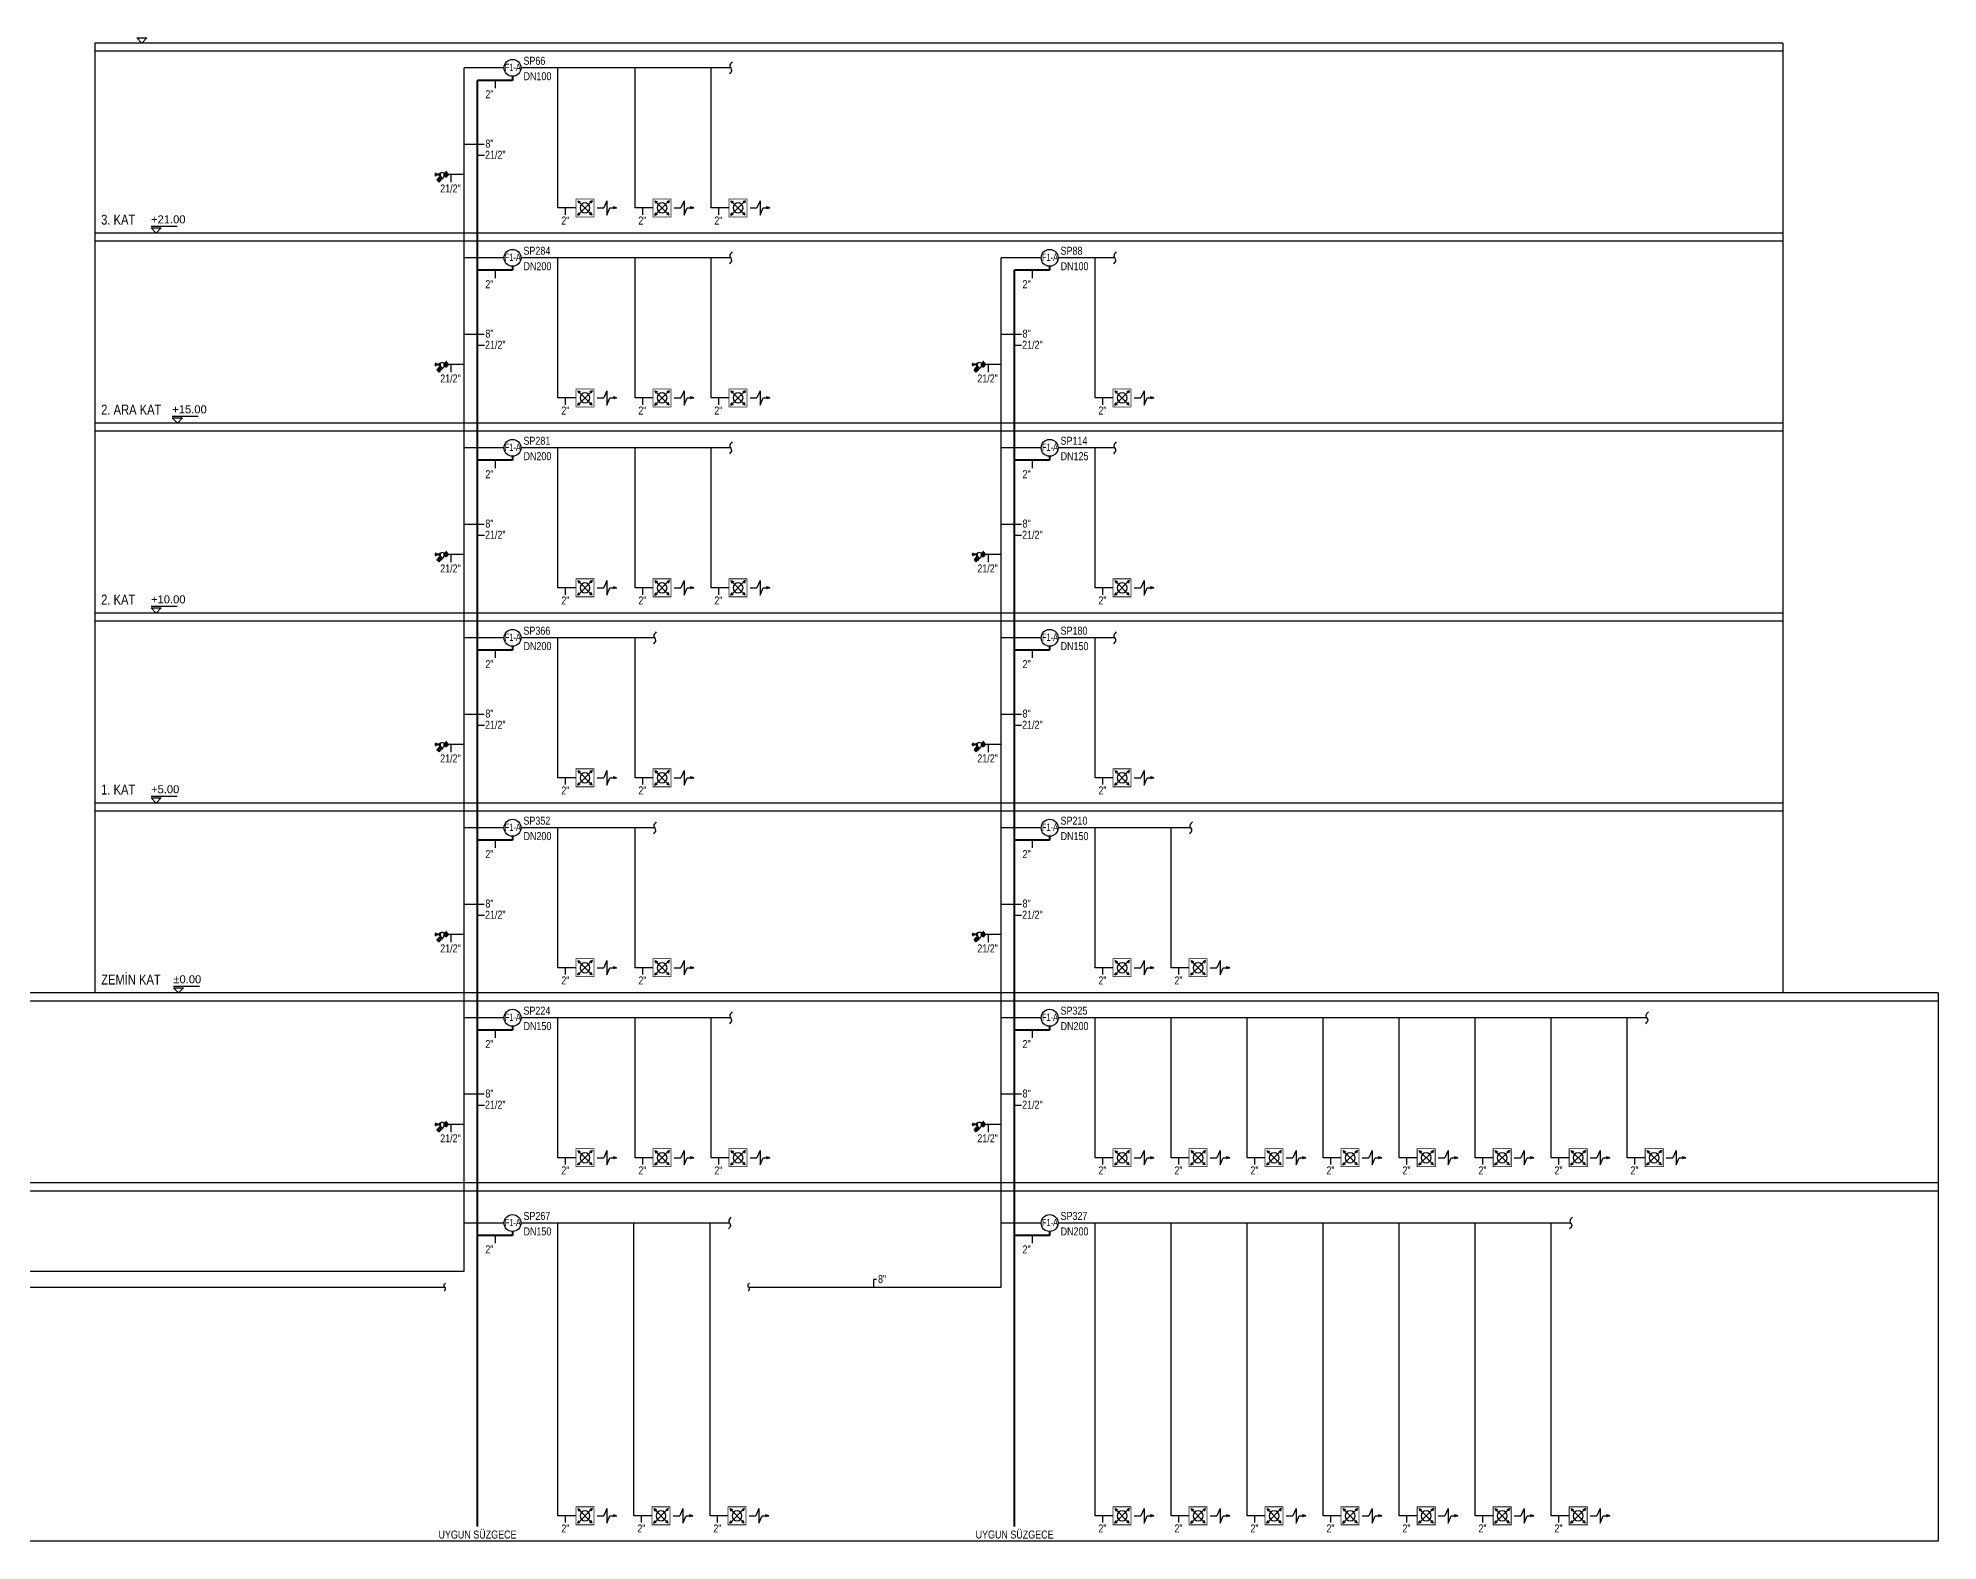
# Model space of a CAD drawing. Header units: centimetres. Extents: x 65749 to 90749, y -125491 to -105491.
# Drawn here: x 81927 to 86677, y -117601 to -113843 of the extents above; entities that cross this region are included whole.
import ezdxf
from ezdxf.enums import TextEntityAlignment as Align
from ezdxf.lldxf.tags import DXFTag

# ---------------------------------------------------------------- set-up
doc = ezdxf.new("R2010")
doc.units = ezdxf.units.CM
doc.header["$MEASUREMENT"] = 0
doc.layers.get('0').update_dxf_attribs({"color": 255})
for name, color, linetype in [('Y-SP-ADET', 50, 'Continuous'), ('Y-TEXT', 241, 'Continuous'), ('Y-VANA', 81, 'Continuous'), ('Y-YANGINDOLABI-TEXT', 32, 'Continuous')]:
    doc.layers.add(name, color=color, linetype=linetype)
for name, color, linetype, lineweight in [('Y-SPRINKLER-BORU', 150, 'Continuous', 30), ('Y-TEST-DRAIN-BORU', 40, 'HIDDEN', 40), ('Y-YANGINDOLABI-BORU', 1, 'HIDDEN', 30)]:
    doc.layers.add(name, color=color, linetype=linetype, lineweight=lineweight)
doc.styles.add('170209 KESİT_1-1-200 OLCEK$0$160229_Kesit_Gorunus$0$VIVA_100', font='arial.ttf', dxfattribs={"height": 25})
doc.styles.add('ARIAL', font='arial.ttf')
tags = doc.linetypes.add('HIDDEN', pattern=[0.375, 0.25, -0.125]).pattern_tags.tags
tags[6:7] = [DXFTag(74, 4), DXFTag(75, 0), DXFTag(340, '0'), DXFTag(46, 1.0), DXFTag(50, 0.0), DXFTag(44, 0.0), DXFTag(45, 0.0)]
tags[4:5] = [DXFTag(74, 4), DXFTag(75, 0), DXFTag(340, '0'), DXFTag(46, 1.0), DXFTag(50, 0.0), DXFTag(44, 0.0), DXFTag(45, 0.0)]

# ---------------------------------------------------------------- blocks, each defined once
blk = doc.blocks.new('A$C325C500B')
at = {"color": 7, "linetype": 'Continuous'}
for p, q in [((0, 52), (18, 58)), ((37, 52), (0, 52)), ((0, 52), (18, 46)), ((54, 12), (37, 52)), ((54, 92), (54, 12)), ((54, 92), (72, 52)), ((109, 52), (72, 52)), ((136, 12), (216, 92)), ((136, 92), (216, 12)), ((136, 92), (141, 78)), ((136, 92), (150, 86)), ((136, 12), (142, 26)), ((136, 12), (150, 17)), ((216, 92), (202, 87)), ((216, 12), (202, 18)), ((216, 92), (210, 78)), ((216, 12), (211, 26))]:
    blk.add_line(p, q, dxfattribs=at)
blk.add_line((226, 52), (326, 52))
at = {"linetype": 'Continuous', "const_width": 4}
blk.add_lwpolyline([(126, 102), (226, 102), (226, 2), (126, 2), (126, 102)], dxfattribs=at)
at = {"color": 7, "linetype": 'Continuous'}
blk.add_circle((176, 52), 27.6, dxfattribs=at)
blk = doc.blocks.new('ZONE-F1')
at = {"layer": 'Y-VANA'}
blk.add_circle((0, 0), 17.5, dxfattribs=at)
at = {"layer": 'Y-VANA', "style": 'ARIAL', "width": 0.7}
blk.add_text('F1-A', height=15, dxfattribs=at).set_placement((-15.9, -6.4))
blk = doc.blocks.new('A$Cd15443be')
for p, q in [((-0.616, -0.021), (-0.616, 0.021)), ((-0.608, 0.021), (-0.616, 0.021)), ((-0.608, -0.055), (-0.608, 0.055)), ((-0.582, -0.055), (-0.582, 0.055)), ((-0.532, 0.011), (-0.582, 0.011)), ((-0.532, -0.016), (-0.532, 0.016)), ((-0.532, 0.015), (-0.532, 0.016)), ((-0.53, 0.021), (-0.519, 0.021)), ((-0.53, 0.011), (-0.519, 0.011)), ((-0.519, -0.021), (-0.519, 0.021)), ((-0.502, 0.017), (-0.519, 0.017)), ((-0.502, -0.021), (-0.502, 0.021)), ((-0.451, 0.021), (-0.502, 0.021)), ((-0.443, 0.032), (-0.443, -0.032)), ((-0.443, 0.03), (-0.443, 0.032)), ((-0.44, 0.042), (-0.418, 0.042)), ((-0.44, 0.021), (-0.418, 0.021)), ((-0.407, 0.053), (-0.418, 0.042)), ((-0.418, -0.042), (-0.418, 0.042)), ((-0.407, -0.059), (-0.407, 0.059)), ((-0.397, 0.059), (-0.407, 0.059)), ((-0.397, -0.057), (-0.397, 0.057)), ((-0.376, 0.076), (-0.392, 0.076)), ((-0.392, 0.038), (-0.376, 0.038)), ((-0.367, 0.059), (-0.371, 0.059)), ((-0.371, -0.057), (-0.371, 0.057)), ((-0.177, 0.059), (-0.182, 0.059)), ((-0.177, -0.057), (-0.177, 0.057)), ((-0.157, 0.076), (-0.172, 0.076)), ((-0.172, 0.038), (-0.157, 0.038)), ((-0.119, 0.059), (-0.152, 0.059)), ((-0.152, -0.057), (-0.152, 0.057)), ((-0.009, 0.072), (-0.131, 0.072)), ((-0.119, 0.059), (-0.119, 0.084)), ((-0.118, 0.089), (-0.11, 0.089)), ((-0.118, 0.08), (-0.11, 0.08)), ((-0.118, 0.063), (-0.11, 0.063)), ((-0.118, 0.055), (-0.11, 0.055)), ((-0.11, -0.122), (-0.11, 0.122)), ((-0.084, 0.122), (-0.11, 0.122)), ((-0.11, 0.055), (-0.11, 0.089)), ((-0.084, -0.122), (-0.084, 0.154)), ((-0.072, 0.154), (-0.084, 0.154)), ((-0.072, 0.08), (-0.084, 0.08)), ((-0.072, 0.078), (-0.084, 0.078)), ((-0.072, 0.065), (-0.084, 0.065)), ((-0.072, 0.063), (-0.084, 0.063)), ((-0.072, -0.122), (-0.072, 0.154)), ((-0.046, 0.122), (-0.072, 0.122)), ((-0.046, -0.122), (-0.046, 0.122)), ((-0.046, 0.059), (-0.046, 0.084)), ((-0.045, 0.089), (-0.037, 0.089)), ((-0.045, 0.08), (-0.037, 0.08)), ((-0.045, 0.063), (-0.037, 0.063)), ((-0.045, 0.055), (-0.037, 0.055)), ((0, 0.046), (-0.037, 0.055)), ((-0.036, 0.059), (-0.036, 0.084)), ((-0.028, 0.08), (-0.036, 0.08)), ((-0.028, 0.078), (-0.036, 0.078)), ((-0.028, 0.065), (-0.036, 0.065)), ((-0.028, 0.063), (-0.036, 0.063)), ((-0.028, 0.063), (-0.028, 0.08)), ((-0.028, 0.08), (-0.026, 0.078)), ((-0.028, 0.063), (-0.026, 0.065)), ((-0.026, 0.065), (-0.026, 0.078)), ((0, 0.046), (0, -0.046)), ((-0.608, -0.021), (-0.616, -0.021)), ((-0.532, -0.011), (-0.582, -0.011)), ((-0.503, -0.22), (-0.545, -0.265)), ((-0.438, -0.373), (-0.545, -0.265)), ((-0.432, -0.365), (-0.539, -0.258)), ((-0.532, -0.016), (-0.532, -0.015)), ((-0.53, -0.011), (-0.519, -0.011)), ((-0.53, -0.021), (-0.519, -0.021)), ((-0.419, -0.354), (-0.526, -0.247)), ((-0.413, -0.347), (-0.521, -0.239)), ((-0.502, -0.017), (-0.519, -0.017)), ((-0.401, -0.335), (-0.509, -0.227)), ((-0.396, -0.327), (-0.503, -0.22)), ((-0.451, -0.021), (-0.502, -0.021)), ((-0.452, -0.167), (-0.498, -0.213)), ((-0.391, -0.321), (-0.498, -0.213)), ((-0.461, -0.158), (-0.45, -0.147)), ((-0.336, -0.283), (-0.461, -0.158)), ((-0.325, -0.272), (-0.45, -0.147)), ((-0.447, -0.144), (-0.435, -0.132)), ((-0.322, -0.268), (-0.447, -0.144)), ((-0.443, -0.032), (-0.443, -0.03)), ((-0.44, -0.021), (-0.418, -0.021)), ((-0.44, -0.042), (-0.418, -0.042)), ((-0.396, -0.327), (-0.438, -0.373)), ((-0.31, -0.257), (-0.435, -0.132)), ((-0.426, -0.141), (-0.38, -0.095)), ((-0.407, -0.053), (-0.418, -0.042)), ((-0.397, -0.059), (-0.407, -0.059)), ((-0.392, -0.038), (-0.376, -0.038)), ((-0.376, -0.076), (-0.392, -0.076)), ((-0.345, -0.275), (-0.391, -0.321)), ((-0.38, -0.095), (-0.356, -0.095)), ((-0.273, -0.203), (-0.38, -0.095)), ((-0.368, -0.059), (-0.371, -0.059)), ((-0.273, -0.179), (-0.356, -0.095)), ((-0.336, -0.283), (-0.325, -0.272)), ((-0.322, -0.268), (-0.31, -0.257)), ((-0.319, -0.249), (-0.273, -0.203)), ((-0.273, -0.203), (-0.273, -0.179)), ((-0.172, -0.038), (-0.157, -0.038)), ((-0.157, -0.076), (-0.172, -0.076)), ((-0.119, -0.059), (-0.152, -0.059)), ((-0.009, -0.072), (-0.131, -0.072)), ((-0.119, -0.084), (-0.119, -0.059)), ((-0.118, -0.055), (-0.11, -0.055)), ((-0.118, -0.063), (-0.11, -0.063)), ((-0.118, -0.08), (-0.11, -0.08)), ((-0.118, -0.089), (-0.11, -0.089)), ((-0.11, -0.089), (-0.11, -0.055)), ((-0.084, -0.122), (-0.11, -0.122)), ((-0.072, -0.063), (-0.084, -0.063)), ((-0.072, -0.065), (-0.084, -0.065)), ((-0.072, -0.078), (-0.084, -0.078)), ((-0.072, -0.08), (-0.084, -0.08)), ((-0.046, -0.122), (-0.072, -0.122)), ((-0.046, -0.084), (-0.046, -0.059)), ((-0.045, -0.055), (-0.037, -0.055)), ((-0.045, -0.063), (-0.037, -0.063)), ((-0.045, -0.08), (-0.037, -0.08)), ((-0.045, -0.089), (-0.037, -0.089)), ((0, -0.046), (-0.037, -0.055)), ((-0.036, -0.084), (-0.036, -0.059)), ((-0.028, -0.063), (-0.036, -0.063)), ((-0.028, -0.065), (-0.036, -0.065)), ((-0.028, -0.078), (-0.036, -0.078)), ((-0.028, -0.08), (-0.036, -0.08)), ((-0.028, -0.063), (-0.026, -0.065)), ((-0.028, -0.08), (-0.028, -0.063)), ((-0.028, -0.08), (-0.026, -0.078)), ((-0.026, -0.078), (-0.026, -0.065))]:
    blk.add_line(p, q)
for centre, radius, start, end in [((-0.595, 0.055), 0.0127, 90, 180), ((-0.595, 0.055), 0.0127, 0, 90), ((-0.521, 0.016), 0.0111, 151.49283, 208.50717), ((-0.489, 0), 0.0422, 165.52298, 194.47702), ((-0.451, 0.03), 0.00844, 270, 0), ((-0.421, 0.032), 0.0221, 151.49283, 208.50717), ((-0.359, 0), 0.0844, 165.52298, 194.47702), ((-0.357, 0.057), 0.0393, 150.87434, 208.69477), ((-0.245, 0), 0.152, 165.52298, 194.47702), ((-0.411, 0.057), 0.0393, 331.30523, 29.12566), ((-0.523, 0), 0.152, 345.52298, 14.47702), ((-0.367, 0.076), 0.0169, 270, 319.0679), ((-0.274, -0.004), 0.105, 40.9321, 139.0679), ((-0.182, 0.076), 0.0169, 220.9321, 270), ((-0.138, 0.057), 0.0393, 150.87434, 208.69477), ((-0.025, 0), 0.152, 165.52298, 194.47702), ((-0.191, 0.057), 0.0393, 331.30523, 29.12566), ((-0.304, 0), 0.152, 345.52298, 14.47702), ((-0.11, 0.084), 0.00884, 151.49283, 208.50717), ((-0.085, 0.072), 0.0338, 165.52298, 194.47702), ((-0.11, 0.059), 0.00884, 151.49283, 208.50717), ((-0.038, 0.084), 0.00884, 151.49283, 208.50717), ((-0.013, 0.072), 0.0338, 165.52298, 194.47702), ((-0.038, 0.059), 0.00884, 151.49283, 208.50717), ((-0.045, 0.084), 0.00884, 331.49283, 28.50717), ((-0.07, 0.072), 0.0338, 345.52298, 14.47702), ((-0.045, 0.059), 0.00884, 331.49283, 28.50717), ((-0.595, -0.055), 0.0127, 180, 270), ((-0.595, -0.055), 0.0127, 270, 0), ((-0.521, -0.016), 0.0111, 151.49283, 208.50717), ((-0.451, -0.03), 0.00844, 0, 90), ((-0.421, -0.032), 0.0221, 151.49283, 208.50717), ((-0.357, -0.057), 0.0393, 150.87434, 208.69477), ((-0.411, -0.057), 0.0393, 331.30523, 29.12566), ((-0.368, -0.079), 0.0203, 307.12164, 90), ((-0.295, -0.076), 0.105, 282.26316, 2.03993), ((-0.177, -0.072), 0.0127, 90, 182.03993), ((-0.138, -0.057), 0.0393, 150.87434, 208.69477), ((-0.191, -0.057), 0.0393, 331.30523, 29.12566), ((-0.11, -0.059), 0.00884, 151.49283, 208.50717), ((-0.085, -0.072), 0.0338, 165.52298, 194.47702), ((-0.11, -0.084), 0.00884, 151.49283, 208.50717), ((-0.038, -0.059), 0.00884, 151.49283, 208.50717), ((-0.013, -0.072), 0.0338, 165.52298, 194.47702), ((-0.038, -0.084), 0.00884, 151.49283, 208.50717), ((-0.045, -0.059), 0.00884, 331.49283, 28.50717), ((-0.07, -0.072), 0.0338, 345.52298, 14.47702), ((-0.045, -0.084), 0.00884, 331.49283, 28.50717)]:
    blk.add_arc(centre, radius, start, end)
blk = doc.blocks.new('Kesme')
blk.add_lwpolyline([(-21.5, -0.2, 0.576786), (-4.8, -2.7, -0.54493), (11.3, -5.9)], format="xyb")

msp = doc.modelspace()

# ---------------------------------------------------------------- linework, layer by layer
at = {"layer": 'Y-SPRINKLER-BORU', "ltscale": 20}
for p, q in [((83091.9, -113918), (82992, -113918)), ((82992, -116926, 0), (82992, -113918, 0)), ((83658.1, -113918, 0), (83134.2, -113918)), ((83091.9, -114393), (82992, -114393)), ((83658.1, -114393, 0), (83134.2, -114393)), ((84334.7, -116966, 0), (84334.7, -114393, 0)), ((84434.6, -114393), (84334.7, -114393)), ((84618.2, -114393), (84476.9, -114393)), ((83091.9, -114867.9), (82992, -114867.9)), ((83658.1, -114867.9, 0), (83134.2, -114867.9)), ((84434.6, -114867.9), (84334.7, -114867.9)), ((84618.2, -114867.9), (84476.9, -114867.9)), ((83091.9, -115342.9), (82992, -115342.9)), ((83468.1, -115342.9, 0), (83134.2, -115342.9)), ((84434.6, -115342.9), (84334.7, -115342.9)), ((84618.2, -115342.9), (84476.9, -115342.9)), ((83091.9, -115817.8), (82992, -115817.8)), ((83468.1, -115817.8, 0), (83134.2, -115817.8)), ((84434.6, -115817.8), (84334.7, -115817.8)), ((84808.2, -115817.8), (84476.9, -115817.8)), ((83091.9, -116292.8), (82992, -116292.8)), ((83658.1, -116292.8, 0), (83134.2, -116292.8)), ((84434.6, -116292.8), (84334.7, -116292.8)), ((85948.2, -116292.8), (84476.9, -116292.8)), ((83091.9, -116806, 0), (82992, -116806, 0)), ((83655.5, -116806, 0), (83134.2, -116806, 0)), ((84434.6, -116806, 0), (84334.7, -116806, 0)), ((85758.2, -116806, 0), (84476.9, -116806, 0))]:
    msp.add_line(p, q, dxfattribs=at)
at = {"layer": 'Y-SPRINKLER-BORU'}
for p, q in [((79777.8, -116926, 0), (82992, -116926, 0)), ((79777.8, -116966, 0), (82943.8, -116966, 0)), ((83703.6, -116966, 0), (84334.7, -116966, 0))]:
    msp.add_line(p, q, dxfattribs=at)
at = {"layer": 'Y-TEST-DRAIN-BORU', "ltscale": 150}
for p, q in [((83113, -113939.2), (83113, -113949.2)), ((83025.5, -117564.7, 0), (83025.5, -113949.2, 0)), ((83113, -113949.2), (83025.5, -113949.2)), ((83113, -114414.2), (83113, -114424.1)), ((84455.8, -114414.2), (84455.8, -114424.1)), ((83113, -114424.1), (83025.5, -114424.1)), ((84368.2, -117564.7, 0), (84368.2, -114424.1)), ((84455.8, -114424.1), (84368.2, -114424.1)), ((83113, -114889.1), (83113, -114899.1)), ((84455.8, -114889.1), (84455.8, -114899.1)), ((83113, -114899.1), (83025.5, -114899.1)), ((84455.8, -114899.1), (84368.2, -114899.1)), ((83113, -115364.1), (83113, -115374)), ((84455.8, -115364.1), (84455.8, -115374)), ((83113, -115374), (83025.5, -115374)), ((84455.8, -115374), (84368.2, -115374)), ((83113, -115839), (83113, -115849)), ((84455.8, -115839), (84455.8, -115849)), ((83113, -115849), (83025.5, -115849)), ((84455.8, -115849), (84368.2, -115849)), ((83113, -116314), (83113, -116323.9)), ((84455.8, -116314), (84455.8, -116323.9)), ((83113, -116323.9), (83025.5, -116323.9)), ((84455.8, -116323.9), (84368.2, -116323.9)), ((83113, -116837.2, 0), (83025.5, -116837.2, 0)), ((83113, -116827.2, 0), (83113, -116837.2, 0)), ((84455.8, -116837.2, 0), (84368.2, -116837.2, 0)), ((84455.8, -116827.2, 0), (84455.8, -116837.2, 0))]:
    msp.add_line(p, q, dxfattribs=at)
at = {"layer": 'Y-TEXT', "color": 7, "ltscale": 0.1}
for p, q in [((82068.8, -113856.1), (82068.8, -116230.9)), ((86289, -113856.1), (82068.8, -113856.1)), ((86289, -113876.3), (82068.8, -113876.3)), ((86289, -113856.1), (86289, -116230.9)), ((82209.4, -114313.7), (82274.4, -114313.7)), ((86289, -114331.1), (82068.8, -114331.1)), ((86289, -114351.3), (82068.8, -114351.3)), ((82262.5, -114788.7), (82327.5, -114788.7)), ((86289, -114806), (82068.8, -114806)), ((86289, -114826.2), (82068.8, -114826.2)), ((82209.4, -115263.6), (82274.4, -115263.6)), ((86289, -115281), (82068.8, -115281)), ((86289, -115301.2), (82068.8, -115301.2)), ((82209.4, -115738.6), (82274.4, -115738.6)), ((86289, -115755.9), (82068.8, -115755.9)), ((86289, -115776.1), (82068.8, -115776.1)), ((82265.2, -116213.5), (82330.2, -116213.5)), ((86676.6, -116230.9), (67121.7, -116230.9)), ((86676.6, -116251.1), (67121.7, -116251.1)), ((86289, -116230.9), (82068.8, -116230.9)), ((86676.6, -116230.9), (86676.6, -117601, 0)), ((86676.6, -116705.8), (67121.7, -116705.8)), ((86676.6, -116726), (67121.7, -116726)), ((86676.6, -117601, 0), (67121.7, -117601, 0))]:
    msp.add_line(p, q, dxfattribs=at)
at = {"layer": 'Y-TEXT'}
for p, q in [((83042.5, -114109.5, 0), (82992, -114109.5, 0)), ((83245.8, -114285.2), (83245.8, -114268.1)), ((83438.5, -114285.2, 0), (83438.5, -114268.1, 0)), ((83628.5, -114285.2, 0), (83628.5, -114268.1, 0)), ((83042.5, -114584.4, 0), (82992, -114584.4, 0)), ((84385.3, -114584.4, 0), (84334.7, -114584.4, 0)), ((83245.8, -114760.1), (83245.8, -114743.1)), ((83438.5, -114760.1, 0), (83438.5, -114743.1, 0)), ((83628.5, -114760.1, 0), (83628.5, -114743.1, 0)), ((84588.5, -114760.1), (84588.5, -114743.1)), ((83042.5, -115059.4, 0), (82992, -115059.4, 0)), ((84385.3, -115059.4, 0), (84334.7, -115059.4, 0)), ((83245.8, -115235.1), (83245.8, -115218)), ((83438.5, -115235.1, 0), (83438.5, -115218, 0)), ((83628.5, -115235.1, 0), (83628.5, -115218, 0)), ((84588.5, -115235.1), (84588.5, -115218)), ((83042.5, -115534.3, 0), (82992, -115534.3, 0)), ((84385.3, -115534.3, 0), (84334.7, -115534.3, 0)), ((83245.8, -115710), (83245.8, -115693)), ((83438.5, -115710, 0), (83438.5, -115693, 0)), ((84588.5, -115710), (84588.5, -115693)), ((83042.5, -116009.3, 0), (82992, -116009.3, 0)), ((84385.3, -116009.3, 0), (84334.7, -116009.3, 0)), ((83245.8, -116185), (83245.8, -116167.9)), ((83438.5, -116185, 0), (83438.5, -116167.9, 0)), ((84588.5, -116185), (84588.5, -116167.9)), ((84778.5, -116185), (84778.5, -116167.9)), ((83042.5, -116484.2, 0), (82992, -116484.2, 0)), ((84385.3, -116484.2, 0), (84334.7, -116484.2, 0)), ((83245.8, -116659.9), (83245.8, -116642.9)), ((83438.5, -116659.9, 0), (83438.5, -116642.9, 0)), ((83628.5, -116659.9, 0), (83628.5, -116642.9, 0)), ((84588.5, -116659.9), (84588.5, -116642.9)), ((84778.5, -116659.9), (84778.5, -116642.9)), ((84968.5, -116659.9), (84968.5, -116642.9)), ((85158.5, -116659.9), (85158.5, -116642.9)), ((85348.5, -116659.9), (85348.5, -116642.9)), ((85538.6, -116659.9), (85538.6, -116642.9)), ((85728.6, -116659.9), (85728.6, -116642.9)), ((85918.6, -116659.9), (85918.6, -116642.9)), ((84023, -116947.1, 0), (84015.2, -116947.1, 0)), ((84015.2, -116947.1, 0), (84015.2, -116966, 0)), ((83245.8, -117555.1, 0), (83245.8, -117538, 0)), ((83435.8, -117555.1, 0), (83435.8, -117538, 0)), ((83625.8, -117555.1, 0), (83625.8, -117538, 0)), ((84588.5, -117555.1, 0), (84588.5, -117538, 0)), ((84778.5, -117555.1, 0), (84778.5, -117538, 0)), ((84968.5, -117555.1, 0), (84968.5, -117538, 0)), ((85158.5, -117555.1, 0), (85158.5, -117538, 0)), ((85348.5, -117555.1, 0), (85348.5, -117538, 0)), ((85538.6, -117555.1, 0), (85538.6, -117538, 0)), ((85728.6, -117555.1, 0), (85728.6, -117538, 0))]:
    msp.add_line(p, q, dxfattribs=at)
at = {"layer": 'Y-TEXT', "color": 7, "ltscale": 0.1}
for points in [[(82186.3, -113856.1), (82173.5, -113843.3), (82199.1, -113843.3)], [(82222.2, -114331.1), (82209.4, -114318.3), (82235, -114318.3)], [(82275.3, -114806), (82262.5, -114793.2), (82288, -114793.2)], [(82222.2, -115281), (82209.4, -115268.2), (82235, -115268.2)], [(82222.2, -115755.9), (82209.4, -115743.1), (82235, -115743.1)], [(82278, -116230.9), (82265.2, -116218.1), (82290.8, -116218.1)]]:
    msp.add_lwpolyline(points, close=True, dxfattribs=at)
at = {"layer": 'Y-TEXT'}
for points in [[(83662.5, -113903.2, 0), (83656.4, -113913.5, 0), (83660.7, -113924.5, 0), (83655.2, -113932.9, 0)], [(83662.5, -114378.1, 0), (83656.4, -114388.5, 0), (83660.7, -114399.4, 0), (83655.2, -114407.8, 0)], [(84622.5, -114378.1), (84616.4, -114388.5), (84620.7, -114399.4), (84615.3, -114407.8)], [(83662.5, -114853.1, 0), (83656.4, -114863.4, 0), (83660.7, -114874.4, 0), (83655.2, -114882.8, 0)], [(84622.5, -114853.1), (84616.4, -114863.4), (84620.7, -114874.4), (84615.3, -114882.8)], [(83472.5, -115328, 0), (83466.4, -115338.4, 0), (83470.7, -115349.3, 0), (83465.2, -115357.7, 0)], [(84622.5, -115328), (84616.4, -115338.4), (84620.7, -115349.3), (84615.3, -115357.7)], [(83472.5, -115803, 0), (83466.4, -115813.3, 0), (83470.7, -115824.3, 0), (83465.2, -115832.7, 0)], [(84812.6, -115803), (84806.5, -115813.3), (84810.7, -115824.3), (84805.3, -115832.7)], [(83662.5, -116277.9, 0), (83656.4, -116288.3, 0), (83660.7, -116299.2, 0), (83655.2, -116307.6, 0)], [(85952.6, -116277.9), (85946.5, -116288.3), (85950.8, -116299.2), (85945.3, -116307.6)], [(83659.8, -116791.2, 0), (83653.7, -116801.5, 0), (83658, -116812.5, 0), (83652.6, -116820.9, 0)], [(85762.6, -116791.2, 0), (85756.5, -116801.5, 0), (85760.8, -116812.5, 0), (85755.3, -116820.9, 0)]]:
    msp.add_spline(points, degree=3, dxfattribs=at)
at = {"layer": 'Y-YANGINDOLABI-BORU', "ltscale": 100}
for p, q in [((83226.7, -114268.1), (83226.7, -113918)), ((83419.4, -114268.1, 0), (83419.4, -113918, 0)), ((83609.4, -114268.1, 0), (83609.4, -113918, 0)), ((82992, -114184.8), (82951.3, -114184.8)), ((83226.7, -114743.1), (83226.7, -114393)), ((83419.4, -114743.1, 0), (83419.4, -114393, 0)), ((83609.4, -114743.1, 0), (83609.4, -114393, 0)), ((84569.5, -114743.1), (84569.5, -114393)), ((82992, -114659.7), (82951.3, -114659.7)), ((84334.7, -114659.7), (84294, -114659.7)), ((83226.7, -115218), (83226.7, -114867.9)), ((83419.4, -115218, 0), (83419.4, -114867.9, 0)), ((83609.4, -115218, 0), (83609.4, -114867.9, 0)), ((84569.5, -115218), (84569.5, -114867.9)), ((82992, -115134.7), (82951.3, -115134.7)), ((84334.7, -115134.7), (84294, -115134.7)), ((83226.7, -115693), (83226.7, -115342.9)), ((83419.4, -115693, 0), (83419.4, -115342.9, 0)), ((84569.5, -115693), (84569.5, -115342.9)), ((82992, -115609.6), (82951.3, -115609.6)), ((84334.7, -115609.6), (84294, -115609.6)), ((83226.7, -116167.9), (83226.7, -115817.8)), ((83419.4, -116167.9, 0), (83419.4, -115817.8, 0)), ((84569.5, -116167.9), (84569.5, -115817.8)), ((84759.5, -116167.9), (84759.5, -115817.8)), ((82992, -116084.6), (82951.3, -116084.6)), ((84334.7, -116084.6), (84294, -116084.6)), ((83226.7, -116642.9), (83226.7, -116292.8)), ((83419.4, -116642.9, 0), (83419.4, -116292.8, 0)), ((83609.4, -116642.9, 0), (83609.4, -116292.8, 0)), ((84569.5, -116642.9), (84569.5, -116292.8)), ((84759.5, -116642.9), (84759.5, -116292.8)), ((84949.5, -116642.9), (84949.5, -116292.8)), ((85139.5, -116642.9), (85139.5, -116292.8)), ((85329.5, -116642.9), (85329.5, -116292.8)), ((85519.5, -116642.9), (85519.5, -116292.8)), ((85709.5, -116642.9), (85709.5, -116292.8)), ((85899.5, -116642.9), (85899.5, -116292.8)), ((82992, -116559.5), (82951.3, -116559.5)), ((84334.7, -116559.5), (84294, -116559.5)), ((83226.7, -117538, 0), (83226.7, -116806, 0)), ((83416.7, -117538, 0), (83416.7, -116806, 0)), ((83606.8, -117538, 0), (83606.8, -116806, 0)), ((84569.5, -117538, 0), (84569.5, -116806, 0)), ((84759.5, -117538, 0), (84759.5, -116806, 0)), ((84949.5, -117538, 0), (84949.5, -116806, 0)), ((85139.5, -117538, 0), (85139.5, -116806, 0)), ((85329.5, -117538, 0), (85329.5, -116806, 0)), ((85519.5, -117538, 0), (85519.5, -116806, 0)), ((85709.5, -117538, 0), (85709.5, -116806, 0))]:
    msp.add_line(p, q, dxfattribs=at)
at = {"layer": 'Y-YANGINDOLABI-TEXT'}
for p, q in [((83069.3, -113949.2), (83069.3, -113968.5)), ((83025.6, -114136.4, 0), (83042.7, -114136.4, 0)), ((82959.2, -114184.8), (82959.2, -114204.1)), ((83069.3, -114424.1), (83069.3, -114443.4)), ((84412, -114424.1), (84412, -114443.4)), ((83025.6, -114611.4, 0), (83042.7, -114611.4, 0)), ((84368.4, -114611.4, 0), (84385.4, -114611.4, 0)), ((82959.2, -114659.7), (82959.2, -114679)), ((84301.9, -114659.7), (84301.9, -114679)), ((83069.3, -114899.1), (83069.3, -114918.4)), ((84412, -114899.1), (84412, -114918.4)), ((83025.6, -115086.3, 0), (83042.7, -115086.3, 0)), ((84368.4, -115086.3, 0), (84385.4, -115086.3, 0)), ((82959.2, -115134.7), (82959.2, -115154)), ((84301.9, -115134.7), (84301.9, -115154)), ((83069.3, -115374), (83069.3, -115393.3)), ((84412, -115374), (84412, -115393.3)), ((83025.6, -115561.3, 0), (83042.7, -115561.3, 0)), ((84368.4, -115561.3, 0), (84385.4, -115561.3, 0)), ((82959.2, -115609.6), (82959.2, -115628.9)), ((84301.9, -115609.6), (84301.9, -115628.9)), ((83069.3, -115849), (83069.3, -115868.3)), ((84412, -115849), (84412, -115868.3)), ((83025.6, -116036.2, 0), (83042.7, -116036.2, 0)), ((84368.4, -116036.2, 0), (84385.4, -116036.2, 0)), ((82959.2, -116084.6), (82959.2, -116103.9)), ((84301.9, -116084.6), (84301.9, -116103.9)), ((83069.3, -116323.9), (83069.3, -116343.2)), ((84412, -116323.9), (84412, -116343.2)), ((83025.6, -116511.2, 0), (83042.7, -116511.2, 0)), ((84368.4, -116511.2, 0), (84385.4, -116511.2, 0)), ((82959.2, -116559.5), (82959.2, -116578.8)), ((84301.9, -116559.5), (84301.9, -116578.8)), ((83069.3, -116837.2, 0), (83069.3, -116856.5, 0)), ((84412, -116837.2, 0), (84412, -116856.5, 0))]:
    msp.add_line(p, q, dxfattribs=at)

# ---------------------------------------------------------------- block references
at = {"layer": 'Y-TEXT', "xscale": 0.5999999999999999, "yscale": 0.5999999999999999, "zscale": 0.5999999999999999, "rotation": 90.00000000000001}
for p in [(82942.1, -116963.1, 0), (83702, -116963.1, 0)]:
    msp.add_blockref('Kesme', p, dxfattribs=at)
at = {"layer": 'Y-VANA'}
for name, p, xscale, yscale, zscale in [('ZONE-F1', (83113, -113918), 1.209998443795124, 1.209998443795124, 1.209998443795124), ('A$Cd15443be', (82951.3, -114184.8), 50, 50, 50), ('ZONE-F1', (83113, -114393), 1.209998443795124, 1.209998443795124, 1.209998443795124), ('ZONE-F1', (84455.8, -114393), 1.209998443795124, 1.209998443795124, 1.209998443795124), ('A$Cd15443be', (82951.3, -114659.8), 50, 50, 50), ('A$Cd15443be', (84294, -114659.8), 50, 50, 50), ('ZONE-F1', (83113, -114867.9), 1.209998443795124, 1.209998443795124, 1.209998443795124), ('ZONE-F1', (84455.8, -114867.9), 1.209998443795124, 1.209998443795124, 1.209998443795124), ('A$Cd15443be', (82951.3, -115134.7), 50, 50, 50), ('A$Cd15443be', (84294, -115134.7), 50, 50, 50), ('ZONE-F1', (83113, -115342.9), 1.209998443795124, 1.209998443795124, 1.209998443795124), ('ZONE-F1', (84455.8, -115342.9), 1.209998443795124, 1.209998443795124, 1.209998443795124), ('A$Cd15443be', (82951.3, -115609.7), 50, 50, 50), ('A$Cd15443be', (84294, -115609.7), 50, 50, 50), ('ZONE-F1', (83113, -115817.8), 1.209998443795124, 1.209998443795124, 1.209998443795124), ('ZONE-F1', (84455.8, -115817.8), 1.209998443795124, 1.209998443795124, 1.209998443795124), ('A$Cd15443be', (82951.3, -116084.6), 50, 50, 50), ('A$Cd15443be', (84294, -116084.6), 50, 50, 50), ('ZONE-F1', (83113, -116292.8), 1.209998443795124, 1.209998443795124, 1.209998443795124), ('ZONE-F1', (84455.8, -116292.8), 1.209998443795124, 1.209998443795124, 1.209998443795124), ('A$Cd15443be', (82951.3, -116559.6), 50, 50, 50), ('A$Cd15443be', (84294, -116559.6), 50, 50, 50), ('ZONE-F1', (83113, -116806, 0), 1.209998443795124, 1.209998443795124, 1.209998443795124), ('ZONE-F1', (84455.8, -116806, 0), 1.209998443795124, 1.209998443795124, 1.209998443795124)]:
    msp.add_blockref(name, p, dxfattribs=dict(at, xscale=xscale, yscale=yscale, zscale=zscale))
at = {"layer": 'Y-YANGINDOLABI-BORU', "ltscale": 100, "xscale": -0.45, "yscale": 0.45, "zscale": 0.45}
for p in [(83373.4, -114291.5), (83566.1, -114291.5, 0), (83756.1, -114291.5, 0), (83373.4, -114766.5), (83566.1, -114766.5, 0), (83756.1, -114766.5, 0), (84716.2, -114766.5), (83373.4, -115241.4), (83566.1, -115241.4, 0), (83756.1, -115241.4, 0), (84716.2, -115241.4), (83373.4, -115716.4), (83566.1, -115716.4, 0), (84716.2, -115716.4), (83373.4, -116191.3), (83566.1, -116191.3, 0), (84716.2, -116191.3), (84906.2, -116191.3), (83373.4, -116666.3), (83566.1, -116666.3, 0), (83756.1, -116666.3, 0), (84716.2, -116666.3), (84906.2, -116666.3), (85096.2, -116666.3), (85286.2, -116666.3), (85476.2, -116666.3), (85666.2, -116666.3), (85856.2, -116666.3), (86046.2, -116666.3), (83373.4, -117561.4, 0), (83563.5, -117561.4, 0), (83753.5, -117561.4, 0), (84716.2, -117561.4, 0), (84906.2, -117561.4, 0), (85096.2, -117561.4, 0), (85286.2, -117561.4, 0), (85476.2, -117561.4, 0), (85666.2, -117561.4, 0), (85856.2, -117561.4, 0)]:
    msp.add_blockref('A$C325C500B', p, dxfattribs=at)

# ---------------------------------------------------------------- texts
at = {"layer": 'Y-SP-ADET', "style": 'ARIAL', "width": 0.8}
for s, p in [('SP66', (83140.4, -113910.3)), ('SP284', (83140.4, -114385.2)), ('SP88', (84483.1, -114385.2)), ('SP281', (83140.4, -114860.2)), ('SP114', (84483.1, -114860.2)), ('SP366', (83140.4, -115335.1)), ('SP180', (84483.1, -115335.1)), ('SP352', (83140.4, -115810.1)), ('SP210', (84483.1, -115810.1)), ('SP224', (83140.4, -116285)), ('SP325', (84483.1, -116285)), ('SP267', (83140.4, -116798.3, 0)), ('SP327', (84483.1, -116798.3, 0))]:
    msp.add_text(s, height=20, dxfattribs=at).set_placement(p)
at = {"layer": 'Y-TEXT', "ltscale": 50, "style": 'ARIAL', "width": 0.8}
for s, p in [('DN100', (83140.6, -113948.9)), ('DN200', (83140.6, -114423.9)), ('DN100', (84483.3, -114423.9)), ('DN200', (83140.6, -114898.8)), ('DN125', (84483.3, -114898.8)), ('DN200', (83140.6, -115373.7)), ('DN150', (84483.3, -115373.7)), ('DN200', (83140.6, -115848.7)), ('DN150', (84483.3, -115848.7)), ('DN150', (83140.6, -116323.6)), ('DN200', (84483.3, -116323.6)), ('DN150', (83140.6, -116836.9, 0)), ('DN200', (84483.3, -116836.9, 0))]:
    msp.add_text(s, height=20, dxfattribs=at).set_placement(p)
at = {"layer": 'Y-TEXT', "style": 'ARIAL', "width": 0.8}
for s, p in [('8"', (83045.3, -114117.4, 0)), ('2"', (83235, -114309.7)), ('2"', (83427.6, -114309.7, 0)), ('2"', (83617.6, -114309.7, 0)), ('8"', (83045.3, -114592.4, 0)), ('8"', (84388.1, -114592.4, 0)), ('2"', (83235, -114784.7)), ('2"', (83427.6, -114784.7, 0)), ('2"', (83617.6, -114784.7, 0)), ('2"', (84577.7, -114784.7)), ('8"', (83045.3, -115067.3, 0)), ('8"', (84388.1, -115067.3, 0)), ('2"', (83235, -115259.6)), ('2"', (83427.6, -115259.6, 0)), ('2"', (83617.6, -115259.6, 0)), ('2"', (84577.7, -115259.6)), ('8"', (83045.3, -115542.3, 0)), ('8"', (84388.1, -115542.3, 0)), ('2"', (83235, -115734.6)), ('2"', (83427.6, -115734.6, 0)), ('2"', (84577.7, -115734.6)), ('8"', (83045.3, -116017.2, 0)), ('8"', (84388.1, -116017.2, 0)), ('2"', (83235, -116209.5)), ('2"', (83427.6, -116209.5, 0)), ('2"', (84577.7, -116209.5)), ('2"', (84767.7, -116209.5)), ('8"', (83045.3, -116492.2, 0)), ('8"', (84388.1, -116492.2, 0)), ('2"', (83235, -116684.5)), ('2"', (83427.6, -116684.5, 0)), ('2"', (83617.6, -116684.5, 0)), ('2"', (84577.7, -116684.5)), ('2"', (84767.7, -116684.5)), ('2"', (84957.7, -116684.5)), ('2"', (85147.7, -116684.5)), ('2"', (85337.7, -116684.5)), ('2"', (85527.7, -116684.5)), ('2"', (85717.7, -116684.5)), ('2"', (85907.7, -116684.5)), ('8"', (84026.8, -116956.2, 0)), ('2"', (83235, -117579.6, 0)), ('2"', (83425, -117579.6, 0)), ('2"', (83615, -117579.6, 0)), ('2"', (84577.7, -117579.6, 0)), ('2"', (84767.7, -117579.6, 0)), ('2"', (84957.7, -117579.6, 0)), ('2"', (85147.7, -117579.6, 0)), ('2"', (85337.7, -117579.6, 0)), ('2"', (85527.7, -117579.6, 0)), ('2"', (85717.7, -117579.6, 0))]:
    msp.add_text(s, height=20, dxfattribs=at).set_placement(p)
at = {"layer": 'Y-TEXT', "color": 7, "ltscale": 0.1, "style": 'ARIAL', "width": 0.8}
for s, p in [('3. KAT', (82084.7, -114297.5)), ('2. ARA KAT', (82084.7, -114772.4)), ('2. KAT', (82084.7, -115247.4)), ('1. KAT', (82084.7, -115722.3)), ('ZEMİN KAT', (82084.7, -116197.3))]:
    msp.add_text(s, height=25, dxfattribs=at).set_placement(p, align=Align.MIDDLE_LEFT)
at = {"layer": 'Y-TEXT', "color": 7, "ltscale": 0.1, "style": '170209 KESİT_1-1-200 OLCEK$0$160229_Kesit_Gorunus$0$VIVA_100'}
for s, p in [('+21.00', (82209.4, -114306.8)), ('+15.00', (82262.5, -114781.7)), ('+10.00', (82209.4, -115256.7)), ('+5.00', (82209.4, -115731.6)), ('%%P0.00', (82265.2, -116206.6))]:
    msp.add_text(s, height=20, dxfattribs=at).set_placement(p)
at = {"layer": 'Y-TEXT', "style": 'ARIAL', "width": 0.8}
for p in [(83025.5, -117584.8, 0), (84368.2, -117584.8, 0)]:
    msp.add_text('UYGUN SÜZGECE', height=20, dxfattribs=at).set_placement(p, align=Align.MIDDLE_CENTER)
at = {"layer": 'Y-YANGINDOLABI-TEXT', "style": 'ARIAL', "width": 0.8}
for s, p in [('2"', (83045.2, -113994)), ('21/2"', (83044.3, -114145.4, 0)), ('21/2"', (82932.2, -114229.6)), ('2"', (83045.2, -114468.9)), ('2"', (84387.9, -114468.9)), ('21/2"', (83044.3, -114620.4, 0)), ('21/2"', (84387, -114620.4, 0)), ('21/2"', (82932.2, -114704.5)), ('21/2"', (84275, -114704.5)), ('2"', (83045.2, -114943.9)), ('2"', (84387.9, -114943.9)), ('21/2"', (83044.3, -115095.3, 0)), ('21/2"', (84387, -115095.3, 0)), ('21/2"', (82932.2, -115179.5)), ('21/2"', (84275, -115179.5)), ('2"', (83045.2, -115418.8)), ('2"', (84387.9, -115418.8)), ('21/2"', (83044.3, -115570.3, 0)), ('21/2"', (84387, -115570.3, 0)), ('21/2"', (82932.2, -115654.4)), ('21/2"', (84275, -115654.4)), ('2"', (83045.2, -115893.8)), ('2"', (84387.9, -115893.8)), ('21/2"', (83044.3, -116045.2, 0)), ('21/2"', (84387, -116045.2, 0)), ('21/2"', (82932.2, -116129.4)), ('21/2"', (84275, -116129.4)), ('2"', (83045.2, -116368.7)), ('2"', (84387.9, -116368.7)), ('21/2"', (83044.3, -116520.2, 0)), ('21/2"', (84387, -116520.2, 0)), ('21/2"', (82932.2, -116604.3)), ('21/2"', (84275, -116604.3)), ('2"', (83045.2, -116882, 0)), ('2"', (84387.9, -116882, 0))]:
    msp.add_text(s, height=20, dxfattribs=at).set_placement(p)

doc.saveas('drawing.dxf')
